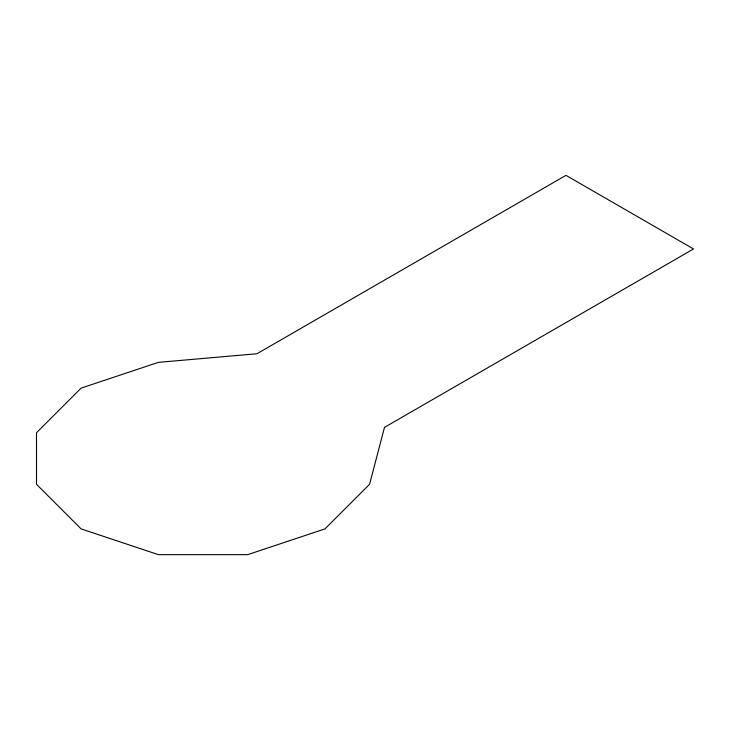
<?xml version="1.0" encoding="UTF-8"?>
<svg xmlns="http://www.w3.org/2000/svg" width="730" height="730" viewBox="0 0 730 730"><rect width="100%" height="100%" fill="white"/><g stroke="black" fill="none" stroke-linecap="round" stroke-linejoin="round"><path stroke-width="1.09" d="M384.482 427.378L369.581 484.273L324.95 528.894L247.662 554.654L158.419 554.654L81.121 528.894L36.5 484.273L36.5 432.744L81.121 388.123L158.419 362.354L256.96 353.749L565.978 175.346L693.5 248.966L384.482 427.378"/></g></svg>
